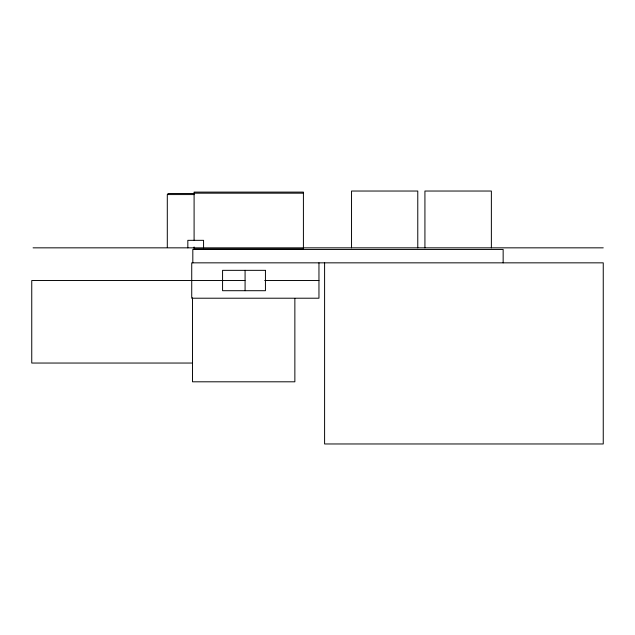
<?xml version="1.0" encoding="UTF-8"?>
<svg xmlns="http://www.w3.org/2000/svg" width="635" height="635" viewBox="0 0 635 635"><rect width="100%" height="100%" fill="white"/><g stroke="black" fill="none" stroke-linecap="round" stroke-linejoin="round"><path stroke-width="0.95" d="M194.096 193.175L303.411 193.175M194.096 193.5L167.981 193.5L167.981 194.524M194.096 194.572L167.299 194.572L167.299 247.515M33.068 247.84L603.25 247.84M244.991 280.527L31.75 280.527L31.75 363.045L192.508 363.045M264.716 280.527L318.96 280.527M503.15 262.842L503.15 249.444L192.818 249.444L192.818 262.842M491.371 247.84L491.371 191.032L424.926 191.032L424.926 247.84M417.774 247.84L417.774 191.032L351.536 191.032L351.536 247.84M324.596 262.842L324.596 443.968L603.25 443.968L603.25 262.842L191.73 262.842L191.73 298.212L318.96 298.212L318.96 262.842M294.862 298.474L294.862 381.802L192.508 381.802L192.508 297.863M245.078 270.343L245.078 290.703M203.565 247.84L203.565 240.332L187.833 240.332L187.833 247.84M194.096 240.109L194.096 192.103L303.411 192.103L303.411 248.912L194.096 248.912L194.096 246.951M265.438 270.343L222.567 270.343L222.567 290.703L265.438 290.703L265.438 270.343"/></g></svg>
